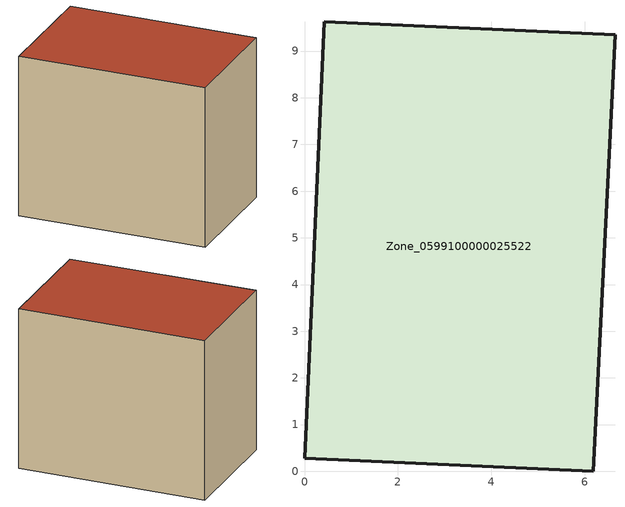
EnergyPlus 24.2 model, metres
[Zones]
Zone_0599100000025522
 floor ground (C_G): 6.65,9.35 6.18,0 0,0.28 0.42,9.63 z1.2
 wall outside (C_F): 6.18,0 6.65,9.35 0.42,9.63 0,0.28 6.18,0 z1.2:9.27
 roof outside (C_R): 0.42,9.63 0,0.28 6.18,0 6.65,9.35 z9.27
[BUILDING]
Pand.0599100000025522: North Axis=0; Terrain=City; Loads Convergence Tolerance Value=0.04; Temperature Convergence Tolerance Value=0.4; Solar Distribution=FullExterior; Maximum Number of Warmup Days=25; Minimum Number of Warmup Days=1
[Site:Location]
Rotterdam.The.Hague.AP_ZH_NLD Design_Conditions: Latitude=51.96; Longitude=4.45; Time Zone=1; Elevation=-4.5
[SITE:GROUNDTEMPERATURE:BUILDINGSURFACE]
18, 18, 18, 18, 18, 18, 18, 18, 18, 18, 18, 18
[MATERIAL] Thermal Absorptance=0.9; Solar Absorptance=0.7; Visible Absorptance=0.7
Name | Roughness | Thickness | Conductivity | Density | Specific Heat
G.TI.1965-1974 | MediumSmooth | 0.15 | 0.882353 | 540 | 1210
F.TI.1965-1974 | Rough | 0.3 | 0.697674 | 1920 | 840
R.TI.1965-1974 | MediumRough | 0.2 | 0.232558 | 1500 | 1000
[CONSTRUCTION]
C_G: G.TI.1965-1974
C_F: F.TI.1965-1974
C_R: R.TI.1965-1974
[ZONE]
Zone_0599100000025522: Type=1; Multiplier=1; Ceiling Height=Autocalculate; Volume=Autocalculate; Floor Area=autocalculate; Part of Total Floor Area=Yes
[ZONEINFILTRATION:DESIGNFLOWRATE]
Infil_Zone_0599100000025522: Zone or ZoneList or Space or SpaceList=Zone_0599100000025522; Schedule=AlwaysOn; Design Flow Rate Calculation Method=Flow/Area; Flow Rate per Floor Area=0.003; Constant Term Coefficient=1; Temperature Term Coefficient=0; Velocity Term Coefficient=0; Velocity Squared Term Coefficient=0
[HVACTEMPLATE:ZONE:IDEALLOADSAIRSYSTEM]
Zone_0599100000025522: Maximum Heating Supply Air Temperature=50; Minimum Cooling Supply Air Temperature=13; Maximum Heating Supply Air Humidity Ratio=0.0156; Minimum Cooling Supply Air Humidity Ratio=0.0077; Heating Limit=NoLimit; Cooling Limit=NoLimit; Dehumidification Control Type=ConstantSensibleHeatRatio; Cooling Sensible Heat Ratio=0.7; Dehumidification Setpoint=60; Humidification Control Type=None; Humidification Setpoint=30; Outdoor Air Method=None; Outdoor Air Flow Rate per Person=0.00944; Outdoor Air Flow Rate per Zone Floor Area=0; Outdoor Air Flow Rate per Zone=0; Demand Controlled Ventilation Type=None; Outdoor Air Economizer Type=NoEconomizer; Heat Recovery Type=None; Sensible Heat Recovery Effectiveness=0.7; Latent Heat Recovery Effectiveness=0.65
[ZONECONTROL:THERMOSTAT]
ThermostatControl_Zone_0599100000025522: Zone or ZoneList=Zone_0599100000025522; Control Type Schedule=DualSetpointControlType; Control 1=Thermostat_Zone_0599100000025522; Temperature Difference Between Cutout And Setpoint=0
[THERMOSTATSETPOINT:DUALSETPOINT]
Thermostat_Zone_0599100000025522: Heating Setpoint Temperature Schedule=HeatingSetpoint_Zone_0599100000025522; Cooling Setpoint Temperature Schedule=CoolingSetpoint_Zone_0599100000025522
[SCHEDULE:COMPACT]
HeatingSetpoint_Zone_0599100000025522: Through: 12/31, For: AllDays, Until: 24:00, 21
CoolingSetpoint_Zone_0599100000025522: Through: 12/31, For: AllDays, Until: 24:00, 24
DualSetpointControlType: Through: 12/31, For: AllDays, Until: 24:00, 4
AlwaysOn: Through: 12/31, For: AllDays, Until: 24:00, 1
